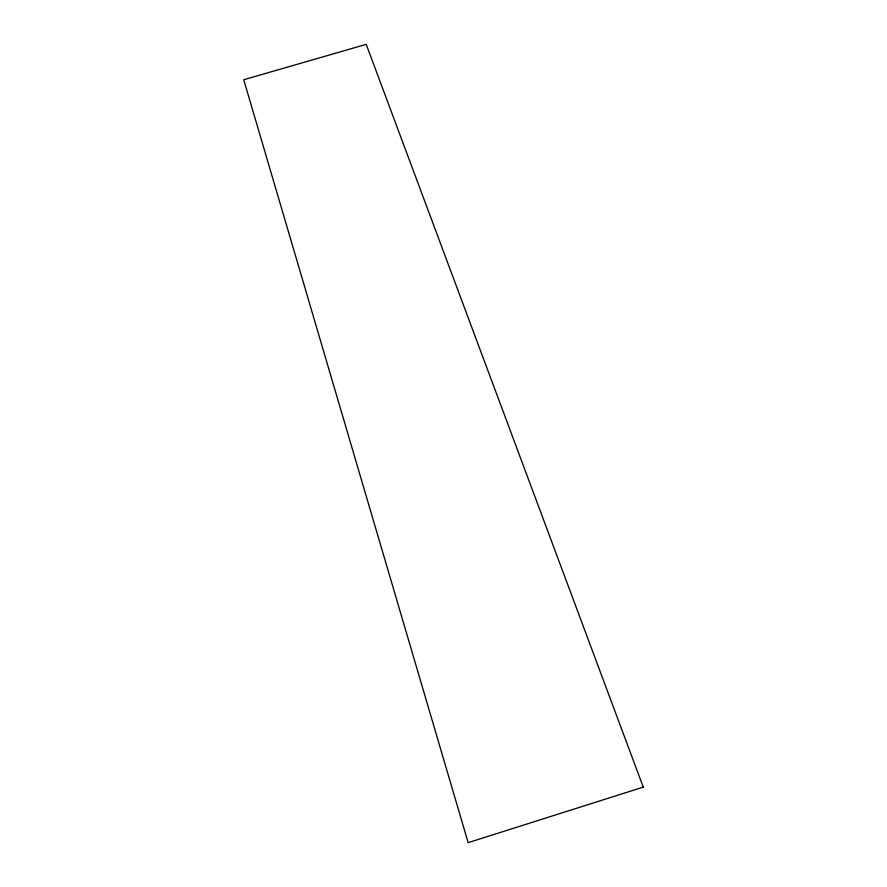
<?xml version="1.0" encoding="UTF-8"?>
<svg xmlns="http://www.w3.org/2000/svg" width="887" height="887" viewBox="0 0 887 887"><rect width="100%" height="100%" fill="white"/><g stroke="black" fill="none" stroke-linecap="round" stroke-linejoin="round"><path stroke-width="1.33" d="M643.263 787.124L468.159 842.65L243.737 79.752L366.22 44.35L643.263 787.124"/></g></svg>
